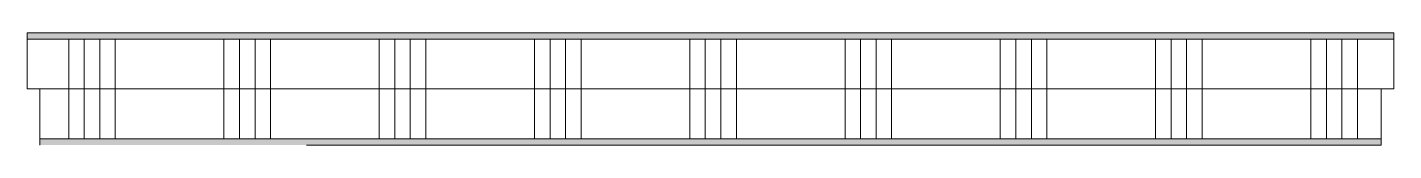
# Model space of a CAD drawing. Header units: metres. Extents: x 0 to 220, y -9 to 9.
import ezdxf

# ---------------------------------------------------------------- set-up
doc = ezdxf.new("R2010")
doc.units = ezdxf.units.M
doc.layers.add('A-DETL-GENF', color=92, linetype='Continuous', lineweight=18)
pattern_1 = [(90, (10431.648, 1603.16), (-25, 1e-15), []), (90, (10434.148, 1603.16), (-25, 1e-15), []), (90, (10436.648, 1603.16), (-25, 1e-15), []), (90, (10439.148, 1603.16), (-25, 1e-15), [])]

# ---------------------------------------------------------------- blocks, each defined once
blk = doc.blocks.new('40 vloerplaat - FU 6_16-2776618-00_0 Basismaterialen')
at = {"layer": 'A-DETL-GENF'}
for points in [[(220, 8), (220, 9), (0, 9), (0, 8), (83.92, 8)], [(39.86, -9), (218, -9), (218, -8), (2, -8), (2, -9), (24.86, -9)]]:
    blk.add_hatch(color=256, dxfattribs=at).paths.add_polyline_path(points)
at = {"layer": 'A-DETL-GENF', "lineweight": 13}
h = blk.add_hatch(dxfattribs=at)
h.set_pattern_fill('FP_36', color=256, style=0, pattern_type=2)
h.set_pattern_definition(pattern_1)
h.paths.add_polyline_path([(218, 0), (220, 0), (220, 8), (0, 8), (0, 0), (83.92, 0)])
h = blk.add_hatch(dxfattribs=at)
h.set_pattern_fill('FP_36', color=256, style=0, pattern_type=2)
h.set_pattern_definition(pattern_1)
h.paths.add_polyline_path([(2, -8), (218, -8), (218, 0), (2, 0)])
at = {"layer": 'A-DETL-GENF'}
for p, q in [((220, 9), (0, 9)), ((0, 9), (0, 8)), ((220, 8), (220, 9)), ((0, 8), (0, 0)), ((0, 8), (220, 8)), ((220, 0), (220, 8)), ((0, 0), (2, 0)), ((218, 0), (2, 0)), ((2, 0), (2, -8)), ((218, -8), (218, 0)), ((218, 0), (220, 0)), ((218, -8), (2, -8)), ((2, -8), (2, -9)), ((218, -9), (218, -8)), ((44.96, -9), (218, -9))]:
    blk.add_line(p, q, dxfattribs=at)

msp = doc.modelspace()

# ---------------------------------------------------------------- block references
msp.add_blockref('40 vloerplaat - FU 6_16-2776618-00_0 Basismaterialen', (0, 0))

doc.saveas('drawing.dxf')
